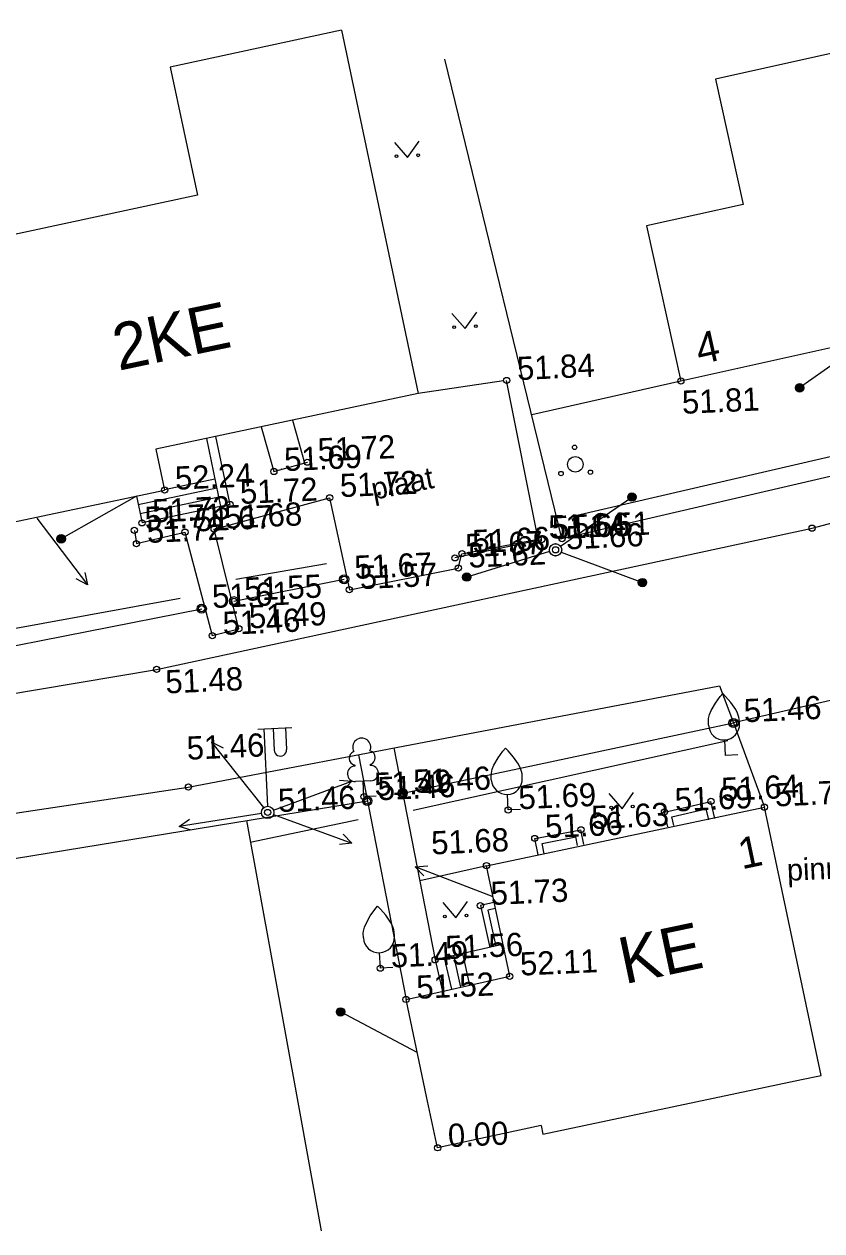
# Model space of a CAD drawing. Extents: x 641368 to 642075, y 6454981 to 6455876.
# Drawn here: x 641523.03 to 641548.81, y 6455463.57 to 6455502.54 of the extents above; entities that cross this region are included whole.
import ezdxf

# ---------------------------------------------------------------- set-up
doc = ezdxf.new("R2010")
doc.units = 0
for name, color, linetype in [('KIHT_1', 7, 'Continuous'), ('KIHT_10', 7, 'Continuous'), ('KIHT_12', 7, 'Continuous'), ('KIHT_13', 7, 'Continuous'), ('KIHT_2', 7, 'Continuous'), ('KIHT_25', 7, 'Continuous'), ('KIHT_28', 7, 'Continuous'), ('KIHT_3', 7, 'Continuous'), ('KIHT_30', 7, 'Continuous'), ('KIHT_4', 7, 'Continuous'), ('KIHT_41', 7, 'Continuous'), ('KIHT_54', 7, 'Continuous'), ('KIHT_57', 7, 'Continuous'), ('KIHT_59', 7, 'Continuous')]:
    doc.layers.add(name, color=color, linetype=linetype)

# ---------------------------------------------------------------- blocks, each defined once
blk = doc.blocks.new('PUNKT')
at = {"layer": 'KIHT_54'}
blk.add_circle((0, 0), 0.1, dxfattribs=at)
blk = doc.blocks.new('VSITUG')
at = {"layer": 'KIHT_13'}
blk.add_circle((0, 0), 0.199, dxfattribs=at)
blk = doc.blocks.new('VAPOST')
at = {"layer": 'KIHT_12'}
for p, q in [((-0.2, 2.7), (0.9, 2.7)), ((0, 2.7), (0, 0.2)), ((0.3, 2.7), (0.3, 2)), ((0.7, 2.7), (0.7, 2))]:
    blk.add_line(p, q, dxfattribs=at)
blk.add_circle((0, 0), 0.2, dxfattribs=at)
blk.add_arc((0.5, 2), 0.2, 179.9393, 0.0607, dxfattribs=at)
blk = doc.blocks.new('VVILPU')
at = {"layer": 'KIHT_10'}
for p, q in [((0, 0), (0, 0.5)), ((0.4, 0), (0, 0))]:
    blk.add_line(p, q, dxfattribs=at)
for points in [[(-0.5, 1), (-0.5, 1.15), (-0.49, 1.216), (-0.453, 1.344), (-0.396, 1.467), (-0.25, 1.7), (-0.09, 1.905), (0, 2)], [(0.5, 1), (0.5, 1.15), (0.49, 1.216), (0.453, 1.344), (0.396, 1.467), (0.25, 1.7), (0.09, 1.905), (0, 2)]]:
    blk.add_lwpolyline(points, dxfattribs=at)
blk.add_arc((0, 1), 0.5, 180, 0, dxfattribs=at)
blk = doc.blocks.new('VLAIPU')
at = {"layer": 'KIHT_10'}
for p, q in [((-0.25, 1.032), (-0.25, 1)), ((0.25, 1.032), (0.25, 1)), ((0.25, 0.5), (-0.25, 0.5)), ((0, 0), (0, 0.5)), ((0.4, 0), (0, 0))]:
    blk.add_line(p, q, dxfattribs=at)
for centre, radius, start, end in [((0, 1.6), 0.292, 332.5799, 207.4201), ((-0.2, 1.25), 0.224, 105.2441, 257.079), ((0.2, 1.25), 0.224, 282.921, 74.7559), ((-0.25, 0.75), 0.25, 90, 270), ((0.25, 0.75), 0.25, 270, 90)]:
    blk.add_arc(centre, radius, start, end, dxfattribs=at)
blk = doc.blocks.new('WMNOLO')
at = {"layer": 'KIHT_12'}
blk.add_line((0.2, 0), (2.9, 0), dxfattribs=at)
blk.add_lwpolyline([(2.536, 0.176), (2.9, 0), (2.531, -0.176)], dxfattribs=at)
blk.add_circle((0, 0), 0.2, dxfattribs=at)
blk = doc.blocks.new('WMNOOL')
at = {"layer": 'KIHT_12'}
blk.add_line((0.2, 0), (2.9, 0), dxfattribs=at)
blk.add_lwpolyline([(2.536, 0.176), (2.9, 0), (2.531, -0.176)], dxfattribs=at)
blk = doc.blocks.new('WSNOOL')
at = {"layer": 'KIHT_13'}
blk.add_line((0.2, 0), (3, 0), dxfattribs=at)
for radius in [0.136, 0.121, 0.104, 0.0901, 0.0749, 0.0613, 0.0497, 0.0348, 0.0235, 0.0132, 0.00782]:
    blk.add_circle((3, 0), radius, dxfattribs=at)
blk = doc.blocks.new('V_AIPN')
at = {"layer": 'KIHT_28'}
blk.add_circle((0, 0), 0.148, dxfattribs=at)
blk = doc.blocks.new('VPQQSA')
at = {"layer": 'KIHT_10'}
for centre, radius in [((0, 0.55), 0.0707), ((0, 0), 0.25), ((-0.476, -0.275), 0.0707), ((0.476, -0.275), 0.0707)]:
    blk.add_circle(centre, radius, dxfattribs=at)
blk = doc.blocks.new('WSNOLO')
at = {"layer": 'KIHT_13'}
blk.add_line((0.2, 0), (3, 0), dxfattribs=at)
for centre, radius in [((0, 0), 0.2), ((3, 0), 0.136), ((3, 0), 0.121), ((3, 0), 0.104), ((3, 0), 0.0901), ((3, 0), 0.0749), ((3, 0), 0.0613), ((3, 0), 0.0497), ((3, 0), 0.0348), ((3, 0), 0.0235), ((3, 0), 0.0132), ((3, 0), 0.00782)]:
    blk.add_circle(centre, radius, dxfattribs=at)
blk = doc.blocks.new('VMURU_')
at = {"layer": 'KIHT_41'}
for p, q in [((-0.403, 0.505), (0, 0)), ((0, 0), (0.397, 0.505))]:
    blk.add_line(p, q, dxfattribs=at)
for centre, radius in [((-0.353, 0.055), 0.0428), ((0.347, 0.055), 0.0452)]:
    blk.add_circle(centre, radius, dxfattribs=at)
blk = doc.blocks.new('KSNOOL')
at = {"layer": 'KIHT_13'}
blk.add_line((0.2, 0), (3, 0), dxfattribs=at)
for radius in [0.136, 0.121, 0.107, 0.0902, 0.0749, 0.0616, 0.0468, 0.0343, 0.0209, 0.0112]:
    blk.add_circle((3, 0), radius, dxfattribs=at)
blk = doc.blocks.new('KVILJA')
at = {"layer": 'KIHT_10'}
for p, q in [((0, 0), (0, 0.5)), ((0.4, 0), (0, 0))]:
    blk.add_line(p, q, dxfattribs=at)
for points in [[(-0.5, 1), (-0.5, 1.15), (-0.49, 1.216), (-0.453, 1.344), (-0.396, 1.467), (-0.25, 1.7), (-0.09, 1.905), (0, 2)], [(0.5, 1), (0.5, 1.15), (0.49, 1.216), (0.453, 1.344), (0.396, 1.467), (0.25, 1.7), (0.09, 1.905), (0, 2)]]:
    blk.add_lwpolyline(points, dxfattribs=at)
blk.add_arc((0, 1), 0.5, 180, 0, dxfattribs=at)

msp = doc.modelspace()

# ---------------------------------------------------------------- linework, layer by layer
at = {"layer": 'KIHT_1'}
for p, q in [((641553.38, 6455502.536), (641545.368, 6455500.758)), ((641533.289, 6455502.337), (641527.748, 6455501.146)), ((641533.289, 6455502.337), (641535.765, 6455490.603)), ((641527.748, 6455501.146), (641528.636, 6455497.012)), ((641545.368, 6455500.758), (641546.265, 6455496.712)), ((641528.636, 6455497.012), (641520.467, 6455495.256)), ((641546.265, 6455496.712), (641543.141, 6455496.019)), ((641543.141, 6455496.019), (641544.253, 6455491.008)), ((641544.253, 6455491.008), (641544.253, 6455491.008)), ((641535.765, 6455490.603), (641527.287, 6455488.814)), ((641527.287, 6455488.814), (641527.567, 6455487.486)), ((641527.567, 6455487.486), (641527.567, 6455487.486)), ((641546.951, 6455477.252), (641546.951, 6455477.252)), ((641548.778, 6455468.583), (641546.951, 6455477.252)), ((641537.972, 6455475.36), (641537.972, 6455475.36)), ((641538.72, 6455471.791), (641538.72, 6455471.791)), ((641535.369, 6455471.039), (641535.369, 6455471.039)), ((641548.15, 6455468.451), (641548.778, 6455468.583)), ((641539.795, 6455466.69), (641548.15, 6455468.451)), ((641536.386, 6455466.254), (641536.035, 6455467.908)), ((641539.736, 6455466.966), (641536.386, 6455466.254)), ((641539.736, 6455466.966), (641539.795, 6455466.69)), ((641536.386, 6455466.254), (641536.386, 6455466.254))]:
    msp.add_line(p, q, dxfattribs=at)
for points in [[(641560.087, 6455496.292), (641556.284, 6455495.47), (641556.353, 6455494.94), (641551.869, 6455493.913), (641552.101, 6455492.749), (641544.253, 6455491.008)], [(641518.617, 6455490.857), (641519.699, 6455485.825), (641527.567, 6455487.486)], [(641536.035, 6455467.908), (641535.369, 6455471.039), (641538.72, 6455471.791), (641537.972, 6455475.36), (641546.951, 6455477.252)]]:
    msp.add_lwpolyline(points, dxfattribs=at)
at = {"layer": 'KIHT_10'}
for p, q in [((641552.072, 6455489.253), (641540.846, 6455486.662)), ((641532.804, 6455485.109), (641529.869, 6455484.597)), ((641528.076, 6455483.984), (641514.08, 6455481.455)), ((641545.766, 6455479.394), (641535.602, 6455477.139)), ((641534.014, 6455477.593), (641534.014, 6455477.593)), ((641538.668, 6455477.165), (641538.668, 6455477.165)), ((641533.82, 6455476.843), (641530.336, 6455476.111)), ((641534.539, 6455472.053), (641534.539, 6455472.053))]:
    msp.add_line(p, q, dxfattribs=at)
at = {"layer": 'KIHT_12'}
msp.add_line((641530.898, 6455477.075), (641530.898, 6455477.075), dxfattribs=at)
at = {"layer": 'KIHT_13'}
msp.add_line((641540.197, 6455485.555), (641540.197, 6455485.555), dxfattribs=at)
at = {"layer": 'KIHT_2'}
for p, q in [((641528.919, 6455489.158), (641529.381, 6455486.964)), ((641529.213, 6455489.22), (641529.675, 6455487.026)), ((641529.196, 6455487.845), (641527.564, 6455487.501)), ((641526.662, 6455487.295), (641526.844, 6455486.43)), ((641529.258, 6455487.551), (641526.72, 6455487.017)), ((641529.319, 6455487.258), (641526.782, 6455486.723)), ((641529.675, 6455487.026), (641526.844, 6455486.43)), ((641529.675, 6455487.026), (641529.675, 6455487.026)), ((641526.844, 6455486.43), (641526.844, 6455486.43)), ((641534.979, 6455479.163), (641536.314, 6455472.324)), ((641533.832, 6455478.944), (641535.369, 6455471.039)), ((641543.72, 6455477.093), (641545.223, 6455477.435)), ((641545.223, 6455477.435), (641545.223, 6455477.435)), ((641545.347, 6455476.888), (641545.223, 6455477.435)), ((641543.72, 6455477.093), (641543.72, 6455477.093)), ((641543.828, 6455476.616), (641543.72, 6455477.093)), ((641543.959, 6455476.943), (641545.072, 6455477.196)), ((641545.152, 6455476.843), (641545.072, 6455477.196)), ((641544.023, 6455476.661), (641543.959, 6455476.943)), ((641539.534, 6455476.237), (641541.02, 6455476.523)), ((641539.769, 6455476.079), (641540.861, 6455476.289)), ((641540.915, 6455476.008), (641540.861, 6455476.289)), ((641541.02, 6455476.523), (641541.02, 6455476.523)), ((641541.112, 6455476.046), (641541.02, 6455476.523)), ((641539.534, 6455476.237), (641539.534, 6455476.237)), ((641539.636, 6455475.71), (641539.534, 6455476.237)), ((641539.832, 6455475.748), (641539.769, 6455476.079)), ((641538.212, 6455474.17), (641537.771, 6455474.071)), ((641537.771, 6455474.071), (641537.771, 6455474.071)), ((641537.771, 6455474.071), (641538.074, 6455472.719)), ((641538.256, 6455473.975), (641538.01, 6455473.92)), ((641538.01, 6455473.92), (641538.269, 6455472.762)), ((641538.49, 6455472.812), (641536.314, 6455472.324)), ((641536.606, 6455472.389), (641536.835, 6455471.368)), ((641536.899, 6455472.455), (641537.128, 6455471.434)), ((641537.192, 6455472.521), (641537.421, 6455471.499)), ((641536.314, 6455472.324), (641536.314, 6455472.324)), ((641536.314, 6455472.324), (641536.543, 6455471.302))]:
    msp.add_line(p, q, dxfattribs=at)
at = {"layer": 'KIHT_25'}
for p, q in [((641530.694, 6455489.533), (641531.104, 6455488.086)), ((641531.699, 6455489.745), (641532.089, 6455488.365)), ((641531.104, 6455488.086), (641532.183, 6455488.391)), ((641531.336, 6455488.183), (641531.345, 6455488.154))]:
    msp.add_line(p, q, dxfattribs=at)
at = {"layer": 'KIHT_28'}
for p, q in [((641540.407, 6455485.923), (641536.621, 6455501.41)), ((641540.407, 6455485.923), (641552.893, 6455488.83)), ((641539.751, 6455485.886), (641536.952, 6455485.303)), ((641539.751, 6455485.886), (641539.751, 6455485.886)), ((641540.407, 6455485.923), (641540.407, 6455485.923)), ((641536.952, 6455485.303), (641536.952, 6455485.303)), ((641533.374, 6455484.607), (641529.81, 6455483.895)), ((641533.374, 6455484.607), (641533.374, 6455484.607)), ((641529.81, 6455483.895), (641529.81, 6455483.895)), ((641528.768, 6455483.659), (641528.768, 6455483.659)), ((641535.265, 6455477.698), (641545.954, 6455479.971)), ((641545.954, 6455479.971), (641545.954, 6455479.971)), ((641545.954, 6455479.971), (641546.951, 6455477.252)), ((641534.122, 6455477.452), (641534.122, 6455477.452)), ((641535.265, 6455477.698), (641535.265, 6455477.698)), ((641530.219, 6455476.816), (641531.871, 6455467.722)), ((641531.871, 6455467.722), (641532.625, 6455463.568))]:
    msp.add_line(p, q, dxfattribs=at)
for points in [[(641481.71, 6455480.816), (641481.815, 6455475.966), (641513.898, 6455480.728), (641528.768, 6455483.659)], [(641481.838, 6455465.481), (641481.93, 6455469.209), (641497.792, 6455471.528), (641534.122, 6455477.452)]]:
    msp.add_lwpolyline(points, dxfattribs=at)
at = {"layer": 'KIHT_3'}
msp.add_line((641538.52, 6455491.021), (641535.765, 6455490.603), dxfattribs=at)
at = {"layer": 'KIHT_30'}
for p, q in [((641538.62, 6455491.026), (641538.62, 6455491.026)), ((641532.896, 6455487.24), (641532.896, 6455487.24)), ((641526.594, 6455486.188), (641526.594, 6455486.188)), ((641528.226, 6455486.131), (641528.226, 6455486.131)), ((641529.166, 6455486.228), (641529.166, 6455486.228)), ((641548.491, 6455486.26), (641548.491, 6455486.26)), ((641526.662, 6455485.761), (641526.662, 6455485.761)), ((641539.641, 6455485.902), (641539.641, 6455485.902)), ((641537.178, 6455485.435), (641537.178, 6455485.435)), ((641537.055, 6455484.966), (641537.055, 6455484.966)), ((641533.541, 6455484.27), (641533.541, 6455484.27)), ((641529.966, 6455483.009), (641529.966, 6455483.009)), ((641529.11, 6455482.793), (641529.11, 6455482.793)), ((641527.309, 6455481.698), (641527.309, 6455481.698)), ((641528.336, 6455477.897), (641528.336, 6455477.897)), ((641537.972, 6455475.36), (641535.816, 6455474.874))]:
    msp.add_line(p, q, dxfattribs=at)
for points in [[(641526.594, 6455486.188), (641526.662, 6455485.761), (641528.226, 6455486.131), (641529.11, 6455482.793), (641529.966, 6455483.009), (641529.166, 6455486.228), (641532.896, 6455487.24), (641533.541, 6455484.27), (641537.055, 6455484.966), (641537.178, 6455485.435), (641539.641, 6455485.902), (641538.62, 6455491.026)], [(641497.057, 6455476.614), (641527.309, 6455481.698), (641548.491, 6455486.26), (641564.519, 6455490.515)], [(641497.499, 6455473.266), (641528.336, 6455477.897), (641545.497, 6455481.167), (641545.954, 6455479.971)]]:
    msp.add_lwpolyline(points, dxfattribs=at)
at = {"layer": 'KIHT_4'}
for p, q in [((641532.183, 6455488.391), (641532.183, 6455488.391)), ((641531.104, 6455488.086), (641531.104, 6455488.086))]:
    msp.add_line(p, q, dxfattribs=at)
at = {"layer": 'KIHT_41'}
for p, q in [((641544.253, 6455491.008), (641539.431, 6455489.915)), ((641549.501, 6455480.788), (641545.954, 6455479.971))]:
    msp.add_line(p, q, dxfattribs=at)

# ---------------------------------------------------------------- block references
at = {"layer": 'KIHT_10', "rotation": 2.56399}
for name, p in [('VPQQSA', (641540.84, 6455488.32)), ('KVILJA', (641545.69, 6455478.92)), ('VLAIPU', (641534.01, 6455477.59)), ('VVILPU', (641538.67, 6455477.16)), ('VVILPU', (641534.54, 6455472.05))]:
    msp.add_blockref(name, p, dxfattribs=at)
at = {"layer": 'KIHT_12'}
for name, p, xscale, yscale, rotation in [('WMNOOL', (641523.32, 6455486.74), 1.000000300769501, 1.0000003007695013, -52.74920920120713), ('WMNOLO', (641530.9, 6455477.08), 0.9999981396094408, 0.999998139609441, 128.6100181153313), ('WMNOLO', (641530.9, 6455477.08), 0.9999992372608891, 0.9999992372608894, 20.315685265539507), ('WMNOLO', (641530.9, 6455477.08), 1.0000002895479738, 1.0000002895479736, -171.00560054008642), ('WMNOLO', (641530.9, 6455477.08), 1.000000010419218, 1.0000000104192184, -20.06414589423118), ('WMNOOL', (641538.37, 6455474.28), 0.999999744842961, 0.9999997448429612, 158.90141491711975)]:
    msp.add_blockref(name, p, dxfattribs=dict(at, xscale=xscale, yscale=yscale, rotation=rotation))
at = {"layer": 'KIHT_12', "rotation": 2.56399}
msp.add_blockref('VAPOST', (641530.9, 6455477.08), dxfattribs=at)
at = {"layer": 'KIHT_13'}
for name, p, xscale, yscale, rotation in [('WSNOOL', (641550.54, 6455492.52), 0.9999974290085063, 0.9999974290085062, -144.8352660903523), ('WSNOLO', (641540.2, 6455485.56), 1.0000019965522484, 1.0000019965522484, 34.64194275344938), ('WSNOLO', (641540.2, 6455485.56), 1.0000015141682257, 1.0000015141682257, -162.96044908579026), ('WSNOLO', (641540.2, 6455485.56), 1.0000006791571594, 1.0000006791571594, -20.65943901916312), ('WSNOOL', (641535.91, 6455469.24), 0.9999970482885688, 0.9999970482885687, 152.22967621104792)]:
    msp.add_blockref(name, p, dxfattribs=dict(at, xscale=xscale, yscale=yscale, rotation=rotation))
for name, p, rotation in [('KSNOOL', (641526.84, 6455487.39), -150.56470361396853), ('VSITUG', (641540.2, 6455485.56), 2.56399)]:
    msp.add_blockref(name, p, dxfattribs=dict(at, rotation=rotation))
at = {"layer": 'KIHT_28', "rotation": 2.56399}
for p in [(641533.37, 6455484.61), (641529.81, 6455483.9), (641528.77, 6455483.66), (641545.95, 6455479.97), (641535.26, 6455477.7), (641534.12, 6455477.45)]:
    msp.add_blockref('V_AIPN', p, dxfattribs=at)
at = {"layer": 'KIHT_41', "rotation": 2.56399}
for p in [(641535.42, 6455498.23), (641537.28, 6455492.71), (641542.35, 6455477.2), (641536.98, 6455473.68)]:
    msp.add_blockref('VMURU_', p, dxfattribs=at)
at = {"layer": 'KIHT_54', "rotation": 2.56399}
for p in [(641538.62, 6455491.03), (641544.25, 6455491.01), (641532.18, 6455488.39), (641531.1, 6455488.09), (641527.57, 6455487.49), (641532.9, 6455487.24), (641529.68, 6455487.03), (641526.84, 6455486.43), (641526.59, 6455486.19), (641528.23, 6455486.13), (641529.17, 6455486.23), (641539.64, 6455485.9), (641540.41, 6455485.92), (641548.49, 6455486.26), (641526.66, 6455485.76), (641539.75, 6455485.89), (641540.2, 6455485.56), (641536.95, 6455485.3), (641537.18, 6455485.44), (641537.06, 6455484.97), (641533.37, 6455484.61), (641533.54, 6455484.27), (641528.77, 6455483.66), (641529.81, 6455483.9), (641529.11, 6455482.79), (641529.97, 6455483.01), (641527.31, 6455481.7), (641545.95, 6455479.97), (641528.34, 6455477.9), (641534.01, 6455477.59), (641534.12, 6455477.45), (641535.26, 6455477.7), (641545.22, 6455477.44), (641530.9, 6455477.08), (641538.67, 6455477.16), (641543.72, 6455477.09), (641546.95, 6455477.25), (641539.53, 6455476.24), (641541.02, 6455476.52), (641537.97, 6455475.36), (641537.77, 6455474.07), (641536.31, 6455472.32), (641534.54, 6455472.05), (641538.72, 6455471.79), (641535.37, 6455471.04), (641536.39, 6455466.25)]:
    msp.add_blockref('PUNKT', p, dxfattribs=at)

# ---------------------------------------------------------------- texts
for s, p in [('51.84', (641538.97, 6455491.04)), ('51.72', (641532.53, 6455488.41)), ('51.69', (641531.45, 6455488.1)), ('52.24', (641527.92, 6455487.5)), ('51.72', (641533.25, 6455487.26)), ('51.72', (641530.02, 6455487.04)), ('51.73', (641527.19, 6455486.44)), ('51.71', (641526.94, 6455486.2)), ('51.67', (641528.57, 6455486.15)), ('51.68', (641529.52, 6455486.24)), ('51.51', (641540.76, 6455485.94)), ('51.72', (641527.01, 6455485.78)), ('51.64', (641539.99, 6455485.92)), ('51.66', (641540.1, 6455485.9)), ('51.66', (641540.55, 6455485.57)), ('51.67', (641537.3, 6455485.32)), ('51.66', (641537.53, 6455485.45)), ('51.62', (641537.4, 6455484.98)), ('51.67', (641533.72, 6455484.62)), ('51.57', (641533.89, 6455484.29)), ('51.61', (641529.12, 6455483.68)), ('51.55', (641530.16, 6455483.91)), ('51.46', (641529.46, 6455482.81)), ('51.49', (641530.31, 6455483.02)), ('51.46', (641546.3, 6455479.99)), ('51.49', (641534.36, 6455477.61)), ('51.46', (641534.47, 6455477.47)), ('51.46', (641535.62, 6455477.71)), ('51.64', (641545.57, 6455477.45)), ('51.46', (641531.25, 6455477.09)), ('51.69', (641539.02, 6455477.18)), ('51.69', (641544.07, 6455477.11)), ('51.66', (641539.88, 6455476.25)), ('51.63', (641541.37, 6455476.54)), ('51.73', (641538.12, 6455474.09)), ('51.56', (641536.66, 6455472.34)), ('51.49', (641534.89, 6455472.07)), ('52.11', (641539.07, 6455471.81)), ('0.00', (641536.74, 6455466.27))]:
    msp.add_text(s, height=0.75, rotation=2.564).set_placement(p)
at = {"layer": 'KIHT_1'}
for s, height, rotation, p in [('2KE', 1.5, 11.9162, (641526.08, 6455491.34)), ('4', 1, 12.5125, (641544.85, 6455491.54)), ('1', 1, 11.9021, (641546.22, 6455475.24)), ('KE', 1.5, 11.9021, (641542.43, 6455471.53))]:
    msp.add_text(s, height=height, rotation=rotation, dxfattribs=at).set_placement(p)
at = {"layer": 'KIHT_3'}
msp.add_text('plaat', height=0.7, rotation=11.2007, dxfattribs=at).set_placement((641534.32, 6455487.17))
at = {"layer": 'KIHT_57'}
msp.add_text('pinnas', height=0.7, rotation=2.564, dxfattribs=at).set_placement((641547.69, 6455474.87))
at = {"layer": 'KIHT_59'}
for s, p in [('51.81', (641544.3, 6455489.95)), ('51.48', (641527.61, 6455480.92)), ('51.46', (641528.3, 6455478.78)), ('51.72', (641547.3, 6455477.27)), ('51.68', (641536.2, 6455475.72)), ('51.52', (641535.72, 6455471.06))]:
    msp.add_text(s, height=0.75, rotation=2.564, dxfattribs=at).set_placement(p)

doc.saveas('drawing.dxf')
